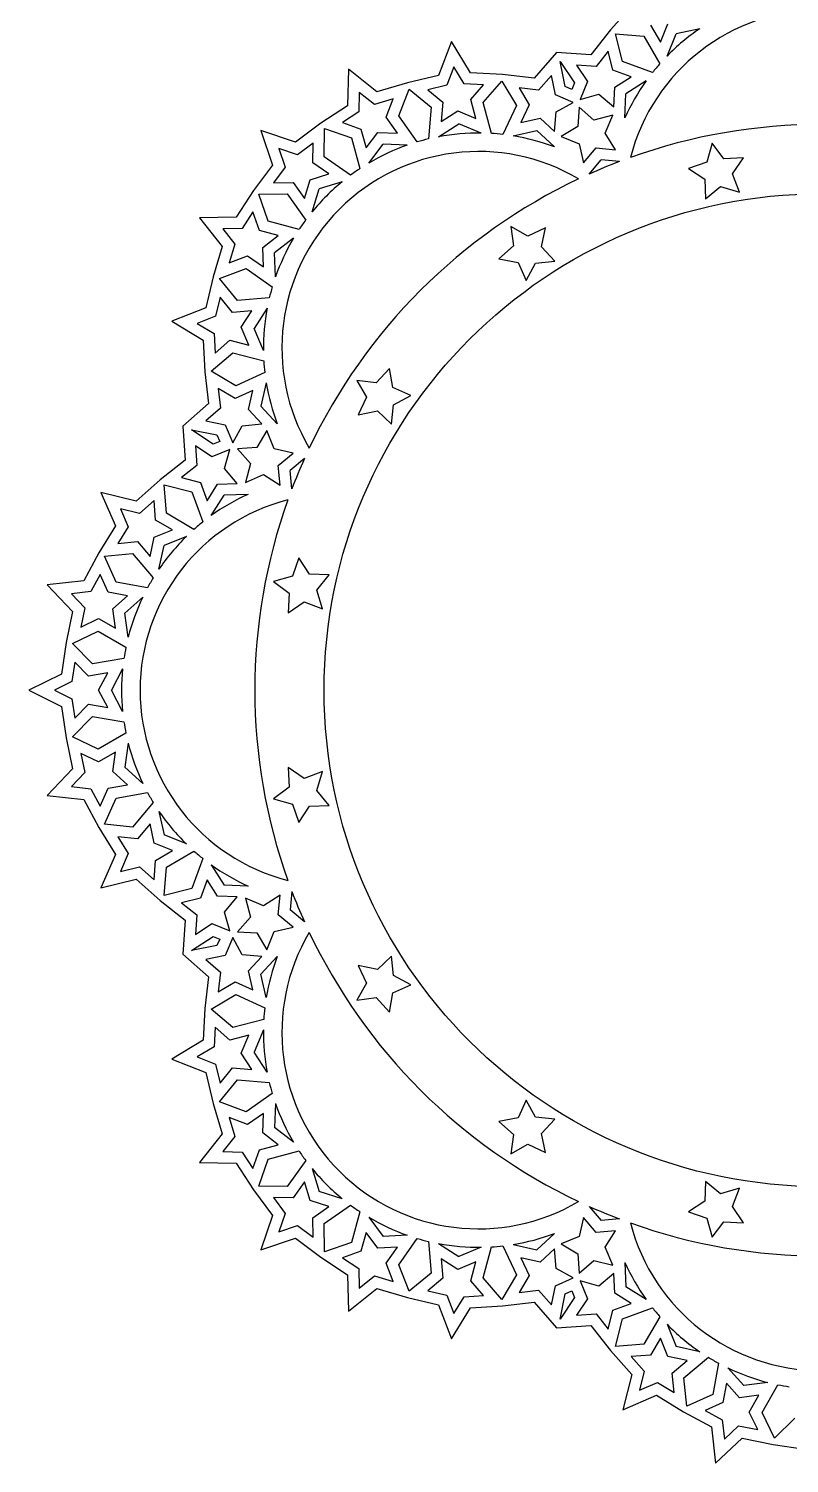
# Model space of a CAD drawing. Extents: x 129 to 581, y 103 to 417.
# Drawn here: x 409.4 to 491.7, y 183.1 to 338.4 of the extents above; entities that cross this region are included whole.
import ezdxf

# ---------------------------------------------------------------- set-up
doc = ezdxf.new("R2010")
doc.units = 0
doc.layers.get('0').update_dxf_attribs({"linetype": 'CONTINUOUS'})

msp = doc.modelspace()

# ---------------------------------------------------------------- linework, layer by layer
for p, q in [((474.658122, 340.86708), (472.366461, 338.297893)), ((476.707086, 338.793952), (477.774072, 336.965658)), ((477.774072, 336.965658), (478.576225, 338.924654)), ((455.178621, 337.035351), (453.741969, 333.344382)), ((457.234377, 333.649928), (455.178621, 337.035351)), ((472.366461, 338.297893), (470.234249, 335.594913)), ((472.905751, 337.845375), (475.971399, 337.616606)), ((473.663389, 334.866027), (472.905751, 337.845375)), ((475.971399, 337.616606), (477.715667, 334.627781)), ((478.481936, 335.451532), (479.468607, 337.861155)), ((482.012956, 338.41441), (479.468607, 337.861155)), ((466.535386, 335.836202), (464.090512, 333.050094)), ((470.234249, 335.594913), (466.535386, 335.836202)), ((472.109974, 335.988643), (470.798922, 334.326638)), ((472.631681, 333.937073), (472.109974, 335.988643)), ((444.004493, 334.041252), (443.916867, 330.081512)), ((447.094154, 331.563105), (444.004493, 334.041252)), ((455.420618, 334.269316), (454.652776, 332.296619)), ((456.519349, 332.459923), (455.420618, 334.269316)), ((466.931444, 334.880033), (468.481375, 332.558846)), ((467.476805, 332.14274), (466.931444, 334.880033)), ((468.686546, 334.464435), (469.86207, 332.703963)), ((470.798922, 334.326638), (468.686546, 334.464435)), ((474.617479, 333.203777), (472.631681, 333.937073)), ((476.909696, 333.667262), (473.663389, 334.866027)), ((450.391125, 332.554271), (447.094154, 331.563105)), ((453.741969, 333.344382), (450.391125, 332.554271)), ((458.632773, 332.339259), (456.519349, 332.459923)), ((460.671515, 333.453688), (457.234377, 333.649928)), ((458.604182, 330.42287), (460.610158, 332.752374)), ((460.610158, 332.752374), (462.181144, 330.109926)), ((464.090512, 333.050094), (460.671515, 333.453688)), ((465.984272, 333.345116), (464.588034, 331.754004)), ((466.397893, 331.269054), (465.984272, 333.345116)), ((468.481375, 332.558846), (468.192795, 331.834864)), ((469.86207, 332.703963), (469.078257, 330.737556)), ((472.827536, 332.073634), (474.617479, 333.203777)), ((476.231521, 332.769592), (474.029839, 331.379484)), ((445.177934, 331.524798), (445.131102, 329.408451)), ((446.829254, 330.200312), (445.177934, 331.524798)), ((448.856492, 330.809759), (446.829254, 330.200312)), ((448.107117, 328.829972), (448.856492, 330.809759)), ((449.485069, 328.999163), (450.573332, 331.874266)), ((450.573332, 331.874266), (452.953347, 329.928486)), ((454.652776, 332.296619), (452.592413, 331.810796)), ((452.592413, 331.810796), (454.231284, 330.470938)), ((457.251464, 330.735169), (458.632773, 332.339259)), ((464.588034, 331.754004), (462.485765, 332.002166)), ((462.485765, 332.002166), (463.567542, 330.182584)), ((468.342592, 330.432834), (466.397893, 331.269054)), ((468.192795, 331.834864), (467.476805, 332.14274)), ((469.078257, 330.737556), (471.115822, 331.31153)), ((471.115822, 331.31153), (472.743775, 329.958426)), ((472.743775, 329.958426), (472.827536, 332.073634)), ((473.926811, 328.777717), (474.029839, 331.379484)), ((443.916867, 330.081512), (441.038338, 328.192994)), ((445.131102, 329.408451), (443.361155, 328.247241)), ((452.953347, 329.928486), (452.667849, 326.479712)), ((454.231284, 330.470938), (454.056642, 328.361289)), ((454.056642, 328.361289), (455.837362, 329.505909)), ((455.837362, 329.505909), (457.78979, 328.687897)), ((457.78979, 328.687897), (457.251464, 330.735169)), ((459.484216, 327.076067), (458.604182, 330.42287)), ((462.181144, 330.109926), (460.733314, 326.966785)), ((463.567542, 330.182584), (462.68189, 328.259894)), ((466.301607, 327.289993), (466.495955, 329.397918)), ((466.495955, 329.397918), (468.342592, 330.432834)), ((468.983843, 329.925105), (468.844741, 327.812816)), ((470.575817, 328.529851), (468.983843, 329.925105)), ((441.038338, 328.192994), (438.279197, 326.133973)), ((443.361155, 328.247241), (445.359449, 327.548713)), ((449.313186, 327.090284), (448.107117, 328.829972)), ((451.456704, 326.155187), (449.485069, 328.999163)), ((453.768023, 326.714976), (455.95836, 328.122892)), ((458.359903, 327.116713), (455.95836, 328.122892)), ((462.68189, 328.259894), (464.746702, 328.726443)), ((464.746702, 328.726443), (466.301607, 327.289993)), ((468.844741, 327.812816), (467.025827, 326.729915)), ((472.627709, 329.05029), (470.575817, 328.529851)), ((471.79269, 327.105075), (472.627709, 329.05029)), ((438.279197, 326.133973), (434.528289, 327.405943)), ((434.528289, 327.405943), (435.800258, 323.655034)), ((441.402842, 324.542397), (441.442132, 327.616317)), ((441.442132, 327.616317), (444.34411, 326.601895)), ((444.34411, 326.601895), (445.255379, 323.263462)), ((445.359449, 327.548713), (445.916881, 325.506561)), ((445.916881, 325.506561), (447.198727, 327.191194)), ((447.198727, 327.191194), (449.313186, 327.090284)), ((461.847604, 326.811579), (464.387383, 327.385448)), ((466.299962, 325.618573), (464.387383, 327.385448)), ((467.025827, 326.729915), (468.99175, 325.944888)), ((472.921727, 325.314435), (471.79269, 327.105075)), ((436.491641, 325.44259), (437.171466, 323.437857)), ((438.496375, 324.762765), (436.491641, 325.44259)), ((440.192912, 326.028814), (438.496375, 324.762765)), ((440.165857, 323.912121), (440.192912, 326.028814)), ((446.20874, 323.860819), (447.785448, 325.932967)), ((450.386294, 325.808844), (447.785448, 325.932967)), ((468.99175, 325.944888), (469.459574, 323.880364)), ((469.459574, 323.880364), (470.813683, 325.50748)), ((470.813683, 325.50748), (472.921727, 325.314435)), ((483.350391, 326.019957), (482.801874, 323.975391)), ((484.639576, 324.340933), (483.350391, 326.019957)), ((435.800258, 323.655034), (433.741237, 320.895893)), ((437.171466, 323.437857), (435.905418, 321.741319)), ((441.8942, 322.689849), (440.165857, 323.912121)), ((444.22827, 322.544272), (441.402842, 324.542397)), ((470.063058, 322.684504), (471.344962, 324.224858)), ((473.3406, 324.042106), (471.344962, 324.224858)), ((482.801874, 323.975391), (480.806648, 323.268151)), ((480.806648, 323.268151), (482.581644, 322.114675)), ((486.753574, 324.451068), (484.639576, 324.340933)), ((485.555107, 322.706134), (486.753574, 324.451068)), ((435.905418, 321.741319), (438.02211, 321.768374)), ((438.02211, 321.768374), (439.244382, 320.040032)), ((439.244382, 320.040032), (439.872745, 322.061486)), ((439.872745, 322.061486), (441.8942, 322.689849)), ((443.340869, 321.852714), (440.854422, 321.07981)), ((482.581644, 322.114675), (482.637711, 319.998553)), ((486.313113, 320.729636), (485.555107, 322.706134)), ((433.741237, 320.895893), (431.852719, 318.017364)), ((434.317915, 320.4921), (437.391835, 320.53139)), ((435.332337, 317.590121), (434.317915, 320.4921)), ((437.391835, 320.53139), (439.389959, 317.705961)), ((440.081517, 318.593362), (440.854422, 321.07981)), ((482.637711, 319.998553), (484.283236, 321.330231)), ((484.283236, 321.330231), (486.313113, 320.729636)), ((433.68699, 318.573076), (432.525781, 316.80313)), ((434.385518, 316.574783), (433.68699, 318.573076)), ((431.852719, 318.017364), (427.892979, 317.929739)), ((427.892979, 317.929739), (430.371126, 314.840077)), ((438.67077, 316.678852), (435.332337, 317.590121)), ((463.420102, 315.947198), (461.586516, 317.005064)), ((461.586516, 317.005064), (461.862174, 314.906224)), ((465.331034, 316.857942), (463.420102, 315.947198)), ((464.891553, 314.787199), (465.331034, 316.857942)), ((432.525781, 316.80313), (430.409434, 316.756297)), ((430.409434, 316.756297), (431.733919, 315.104977)), ((436.427671, 316.01735), (434.385518, 316.574783)), ((434.743038, 314.735504), (436.427671, 316.01735)), ((438.073412, 315.725491), (436.001265, 314.148783)), ((430.371126, 314.840077), (429.379961, 311.543106)), ((431.733919, 315.104977), (431.124473, 313.07774)), ((431.124473, 313.07774), (433.104259, 313.827115)), ((433.104259, 313.827115), (434.843948, 312.621046)), ((434.843948, 312.621046), (434.743038, 314.735504)), ((436.125387, 311.547938), (436.001265, 314.148783)), ((461.862174, 314.906224), (460.289474, 313.489279)), ((466.348232, 313.25123), (464.891553, 314.787199)), ((430.059966, 311.360899), (432.935068, 312.449163)), ((432.935068, 312.449163), (435.779044, 310.477527)), ((460.289474, 313.489279), (462.370773, 313.102868)), ((462.370773, 313.102868), (463.232377, 311.169282)), ((463.232377, 311.169282), (464.243032, 313.029307)), ((464.243032, 313.029307), (466.348232, 313.25123)), ((429.379961, 311.543106), (428.589849, 308.192263)), ((432.005746, 308.980884), (430.059966, 311.360899)), ((430.123436, 309.341818), (429.637613, 307.281456)), ((431.463294, 307.702947), (430.123436, 309.341818)), ((435.454519, 309.266383), (432.005746, 308.980884)), ((428.589849, 308.192263), (424.898881, 306.755611)), ((433.572943, 307.87759), (431.463294, 307.702947)), ((432.428323, 306.09687), (433.572943, 307.87759)), ((435.219256, 308.166208), (433.81134, 305.975871)), ((424.898881, 306.755611), (428.284303, 304.699855)), ((429.637613, 307.281456), (427.664915, 306.513614)), ((427.664915, 306.513614), (429.474309, 305.414882)), ((433.246334, 304.144442), (432.428323, 306.09687)), ((434.817518, 303.574329), (433.81134, 305.975871)), ((428.284303, 304.699855), (428.480543, 301.262716)), ((429.474309, 305.414882), (429.594973, 303.301459)), ((429.594973, 303.301459), (431.199062, 304.682768)), ((431.199062, 304.682768), (433.246334, 304.144442)), ((429.181857, 301.324074), (431.511362, 303.330049)), ((431.511362, 303.330049), (434.858164, 302.450015)), ((431.824305, 299.753087), (429.181857, 301.324074)), ((448.444952, 301.644757), (447.028007, 300.072057)), ((448.831363, 299.563458), (448.444952, 301.644757)), ((428.480543, 301.262716), (428.884137, 297.84372)), ((434.967446, 301.200918), (431.824305, 299.753087)), ((435.122652, 300.086627), (434.548784, 297.546848)), ((447.028007, 300.072057), (444.929167, 300.347716)), ((444.929167, 300.347716), (445.987033, 298.51413)), ((429.932066, 299.448466), (430.180227, 297.346197)), ((431.751647, 298.36669), (429.932066, 299.448466)), ((433.674338, 299.252342), (431.751647, 298.36669)), ((433.207789, 297.18753), (433.674338, 299.252342)), ((445.987033, 298.51413), (445.07629, 296.603197)), ((450.76495, 298.701855), (448.831363, 299.563458)), ((448.904925, 297.691199), (450.76495, 298.701855)), ((428.884137, 297.84372), (426.098029, 295.398845)), ((430.180227, 297.346197), (428.589115, 295.94996)), ((434.644238, 295.632624), (433.207789, 297.18753)), ((436.315658, 295.634269), (434.548784, 297.546848)), ((445.07629, 296.603197), (447.147032, 297.042678)), ((447.147032, 297.042678), (448.683002, 295.585999)), ((448.683002, 295.585999), (448.904925, 297.691199)), ((426.098029, 295.398845), (426.339318, 291.699982)), ((428.589115, 295.94996), (430.665177, 295.536338)), ((430.665177, 295.536338), (431.501398, 293.59164)), ((431.501398, 293.59164), (432.536313, 295.438276)), ((432.536313, 295.438276), (434.644238, 295.632624)), ((427.054198, 295.002787), (429.791492, 294.457427)), ((429.375385, 293.452856), (427.054198, 295.002787)), ((430.099367, 293.741437), (429.375385, 293.452856)), ((429.791492, 294.457427), (430.099367, 293.741437)), ((435.204316, 294.908404), (434.121416, 293.089491)), ((435.989344, 292.942482), (435.204316, 294.908404)), ((427.469796, 293.247685), (427.607593, 291.13531)), ((429.230268, 292.072162), (427.469796, 293.247685)), ((431.196675, 292.855974), (429.230268, 292.072162)), ((430.622702, 290.818409), (431.196675, 292.855974)), ((434.121416, 293.089491), (432.009126, 292.950389)), ((432.009126, 292.950389), (433.404381, 291.358414)), ((438.053867, 292.474657), (435.989344, 292.942482)), ((436.426751, 291.120549), (438.053867, 292.474657)), ((426.339318, 291.699982), (423.636338, 289.56777)), ((427.607593, 291.13531), (425.945588, 289.824258)), ((431.975805, 289.190456), (430.622702, 290.818409)), ((433.404381, 291.358414), (432.883941, 289.306522)), ((436.619797, 289.012504), (436.426751, 291.120549)), ((439.249727, 291.871173), (437.709373, 290.589269)), ((437.892125, 288.593632), (437.709373, 290.589269)), ((423.636338, 289.56777), (421.067152, 287.276109)), ((424.317625, 285.962833), (424.088856, 289.02848)), ((424.088856, 289.02848), (427.068204, 288.270843)), ((425.945588, 289.824258), (427.997158, 289.302551)), ((427.997158, 289.302551), (428.730455, 287.316753)), ((428.730455, 287.316753), (429.860598, 289.106695)), ((429.860598, 289.106695), (431.975805, 289.190456)), ((432.883941, 289.306522), (434.829156, 290.141541)), ((434.829156, 290.141541), (436.619797, 289.012504)), ((417.219657, 288.216326), (418.8137, 284.59055)), ((421.067152, 287.276109), (417.219657, 288.216326)), ((422.98275, 287.338141), (421.403012, 285.929048)), ((423.14028, 285.227146), (422.98275, 287.338141)), ((427.068204, 288.270843), (428.266969, 285.024536)), ((429.164639, 285.702711), (430.554748, 287.904392)), ((433.156514, 288.007421), (430.554748, 287.904392)), ((421.403012, 285.929048), (419.346657, 286.431561)), ((419.346657, 286.431561), (420.198618, 284.493707)), ((427.30645, 284.218564), (424.317625, 285.962833)), ((418.8137, 284.59055), (417.002989, 281.662453)), ((420.198618, 284.493707), (419.085251, 282.693282)), ((424.968574, 284.16016), (423.14028, 285.227146)), ((419.085251, 282.693282), (421.19153, 282.904716)), ((421.19153, 282.904716), (422.559786, 281.289479)), ((422.559786, 281.289479), (423.009577, 283.358006)), ((423.009577, 283.358006), (424.968574, 284.16016)), ((426.482699, 283.452296), (424.073077, 282.465624)), ((417.002989, 281.662453), (415.372538, 278.630283)), ((417.612665, 281.310456), (420.671464, 281.617507)), ((418.876151, 278.507934), (417.612665, 281.310456)), ((420.671464, 281.617507), (422.908237, 278.976978)), ((423.519821, 279.921275), (424.073077, 282.465624)), ((438.666081, 281.127583), (437.95884, 279.132357)), ((439.819556, 279.352587), (438.666081, 281.127583)), ((415.372538, 278.630283), (411.435503, 278.197876)), ((411.435503, 278.197876), (414.173501, 275.335957)), ((417.151395, 279.343747), (416.148866, 277.47933)), ((418.021428, 277.413938), (417.151395, 279.343747)), ((422.281302, 277.891096), (418.876151, 278.507934)), ((437.95884, 279.132357), (435.914275, 278.58384)), ((435.914275, 278.58384), (437.593299, 277.294656)), ((441.935679, 279.296521), (439.819556, 279.352587)), ((440.604001, 277.650996), (441.935679, 279.296521)), ((416.148866, 277.47933), (414.044654, 277.248223)), ((414.044654, 277.248223), (415.508021, 275.718624)), ((420.104393, 277.036612), (418.021428, 277.413938)), ((418.537891, 275.612819), (420.104393, 277.036612)), ((421.769309, 276.8893), (419.842466, 275.137992)), ((437.593299, 277.294656), (437.483163, 275.180658)), ((441.204596, 275.621118), (440.604001, 277.650996)), ((414.173501, 275.335957), (413.473458, 271.965146)), ((415.508021, 275.718624), (415.077579, 273.645984)), ((418.822704, 273.515201), (418.537891, 275.612819)), ((420.192795, 272.557862), (419.842466, 275.137992)), ((437.483163, 275.180658), (439.228098, 276.379124)), ((439.228098, 276.379124), (441.204596, 275.621118)), ((415.077579, 273.645984), (416.98452, 274.565057)), ((416.98452, 274.565057), (418.822704, 273.515201)), ((413.473458, 271.965146), (412.978398, 268.55819)), ((414.166756, 271.842898), (416.936069, 273.177602)), ((416.312563, 269.641526), (414.166756, 271.842898)), ((416.936069, 273.177602), (419.941062, 271.461338)), ((414.405958, 269.837033), (414.101557, 267.742168)), ((415.883555, 268.321174), (414.405958, 269.837033)), ((417.969955, 268.67902), (415.883555, 268.321174)), ((419.72333, 270.226518), (416.312563, 269.641526)), ((416.98489, 266.805316), (417.969955, 268.67902)), ((419.584848, 269.110026), (418.37319, 266.805316)), ((412.978398, 268.55819), (409.426687, 266.805316)), ((414.101557, 267.742168), (412.203287, 266.805316)), ((409.426687, 266.805316), (412.978398, 265.052442)), ((412.203287, 266.805316), (414.101557, 265.868464)), ((414.101557, 265.868464), (414.405958, 263.7736)), ((417.969955, 264.931612), (416.98489, 266.805316)), ((419.584848, 264.500606), (418.37319, 266.805316)), ((412.978398, 265.052442), (413.473458, 261.645487)), ((414.405958, 263.7736), (415.883555, 265.289458)), ((415.883555, 265.289458), (417.969955, 264.931612)), ((414.166756, 261.767734), (416.312563, 263.969106)), ((416.312563, 263.969106), (419.72333, 263.384114)), ((413.473458, 261.645487), (414.173501, 258.274675)), ((416.936069, 260.43303), (414.166756, 261.767734)), ((419.941062, 262.149294), (416.936069, 260.43303)), ((420.192795, 261.05277), (419.842466, 258.47264)), ((415.077579, 259.964648), (415.508021, 257.892008)), ((416.98452, 259.045575), (415.077579, 259.964648)), ((418.822704, 260.095431), (416.98452, 259.045575)), ((418.537891, 257.997813), (418.822704, 260.095431)), ((414.173501, 258.274675), (411.435503, 255.412756)), ((415.508021, 257.892008), (414.044654, 256.362409)), ((420.104393, 256.57402), (418.537891, 257.997813)), ((421.769309, 256.721332), (419.842466, 258.47264)), ((439.228098, 257.231508), (437.483163, 258.429974)), ((437.483163, 258.429974), (437.593299, 256.315976)), ((441.204596, 257.989514), (439.228098, 257.231508)), ((440.604001, 255.959636), (441.204596, 257.989514)), ((414.044654, 256.362409), (416.148866, 256.131302)), ((418.021428, 256.196694), (420.104393, 256.57402)), ((437.593299, 256.315976), (435.914275, 255.026792)), ((411.435503, 255.412756), (415.372538, 254.980349)), ((415.372538, 254.980349), (417.002989, 251.948179)), ((416.148866, 256.131302), (417.151395, 254.266885)), ((417.151395, 254.266885), (418.021428, 256.196694)), ((417.612665, 252.300176), (418.876151, 255.102698)), ((418.876151, 255.102698), (422.281302, 255.719536)), ((435.914275, 255.026792), (437.95884, 254.478275)), ((441.935679, 254.314112), (440.604001, 255.959636)), ((422.908237, 254.633654), (420.671464, 251.993125)), ((423.519821, 253.689357), (424.073077, 251.145008)), ((437.95884, 254.478275), (438.666081, 252.483049)), ((438.666081, 252.483049), (439.819556, 254.258045)), ((439.819556, 254.258045), (441.935679, 254.314112)), ((417.002989, 251.948179), (418.8137, 249.020082)), ((420.671464, 251.993125), (417.612665, 252.300176)), ((422.559786, 252.321153), (421.19153, 250.705916)), ((423.009577, 250.252626), (422.559786, 252.321153)), ((421.19153, 250.705916), (419.085251, 250.91735)), ((419.085251, 250.91735), (420.198618, 249.116925)), ((424.968574, 249.450473), (423.009577, 250.252626)), ((426.482699, 250.158336), (424.073077, 251.145008)), ((418.8137, 249.020082), (417.219657, 245.394306)), ((420.198618, 249.116925), (419.346657, 247.179071)), ((423.14028, 248.383486), (424.968574, 249.450473)), ((424.317625, 247.647799), (427.30645, 249.392068)), ((428.266969, 248.586096), (427.068204, 245.339789)), ((419.346657, 247.179071), (421.403012, 247.681584)), ((421.403012, 247.681584), (422.98275, 246.272491)), ((422.98275, 246.272491), (423.14028, 248.383486)), ((424.088856, 244.582152), (424.317625, 247.647799)), ((429.164639, 247.907921), (430.554748, 245.70624)), ((417.219657, 245.394306), (421.067152, 246.334523)), ((421.067152, 246.334523), (423.636338, 244.042862)), ((428.730455, 246.293879), (427.997158, 244.308081)), ((429.860598, 244.503937), (428.730455, 246.293879)), ((433.156514, 245.603211), (430.554748, 245.70624)), ((423.636338, 244.042862), (426.339318, 241.91065)), ((427.068204, 245.339789), (424.088856, 244.582152)), ((427.997158, 244.308081), (425.945588, 243.786374)), ((431.975805, 244.420176), (429.860598, 244.503937)), ((430.622702, 242.792223), (431.975805, 244.420176)), ((432.883941, 244.30411), (433.404381, 242.252218)), ((434.829156, 243.469091), (432.883941, 244.30411)), ((436.619797, 244.598128), (434.829156, 243.469091)), ((436.426751, 242.490083), (436.619797, 244.598128)), ((437.892125, 245.017), (437.709373, 243.021363)), ((425.945588, 243.786374), (427.607593, 242.475322)), ((427.607593, 242.475322), (427.469796, 240.362947)), ((431.196675, 240.754658), (430.622702, 242.792223)), ((438.053867, 241.135975), (436.426751, 242.490083)), ((439.249727, 241.739459), (437.709373, 243.021363)), ((426.339318, 241.91065), (426.098029, 238.211787)), ((427.469796, 240.362947), (429.230268, 241.538471)), ((429.230268, 241.538471), (431.196675, 240.754658)), ((433.404381, 242.252218), (432.009126, 240.660243)), ((435.989344, 240.66815), (438.053867, 241.135975)), ((427.054198, 238.607845), (429.375385, 240.157776)), ((429.375385, 240.157776), (430.099367, 239.869195)), ((430.099367, 239.869195), (429.791492, 239.153205)), ((431.501398, 240.018993), (430.665177, 238.074294)), ((432.536313, 238.172356), (431.501398, 240.018993)), ((432.009126, 240.660243), (434.121416, 240.521141)), ((434.121416, 240.521141), (435.204316, 238.702228)), ((435.204316, 238.702228), (435.989344, 240.66815)), ((426.098029, 238.211787), (428.884137, 235.766912)), ((429.791492, 239.153205), (427.054198, 238.607845)), ((430.665177, 238.074294), (428.589115, 237.660672)), ((428.589115, 237.660672), (430.180227, 236.264435)), ((434.644238, 237.978008), (432.536313, 238.172356)), ((433.207789, 236.423103), (434.644238, 237.978008)), ((436.315658, 237.976363), (434.548784, 236.063784)), ((448.683002, 238.024633), (447.147032, 236.567954)), ((448.904925, 235.919433), (448.683002, 238.024633)), ((430.180227, 236.264435), (429.932066, 234.162166)), ((433.674338, 234.35829), (433.207789, 236.423103)), ((435.122652, 233.524005), (434.548784, 236.063784)), ((445.07629, 237.007435), (445.987033, 235.096502)), ((447.147032, 236.567954), (445.07629, 237.007435)), ((428.884137, 235.766912), (428.480543, 232.347916)), ((429.932066, 234.162166), (431.751647, 235.243943)), ((431.751647, 235.243943), (433.674338, 234.35829)), ((445.987033, 235.096502), (444.929167, 233.262917)), ((448.831363, 234.047174), (450.76495, 234.908778)), ((450.76495, 234.908778), (448.904925, 235.919433)), ((429.181857, 232.286559), (431.824305, 233.857545)), ((431.824305, 233.857545), (434.967446, 232.409714)), ((444.929167, 233.262917), (447.028007, 233.538575)), ((447.028007, 233.538575), (448.444952, 231.965875)), ((448.444952, 231.965875), (448.831363, 234.047174)), ((428.480543, 232.347916), (428.284303, 228.910778)), ((431.511362, 230.280583), (429.181857, 232.286559)), ((429.594973, 230.309173), (429.474309, 228.19575)), ((431.199062, 228.927865), (429.594973, 230.309173)), ((434.858164, 231.160617), (431.511362, 230.280583)), ((434.817518, 230.036303), (433.81134, 227.634761)), ((428.284303, 228.910778), (424.898881, 226.855021)), ((433.246334, 229.46619), (431.199062, 228.927865)), ((432.428323, 227.513762), (433.246334, 229.46619)), ((424.898881, 226.855021), (428.589849, 225.418369)), ((429.474309, 228.19575), (427.664915, 227.097018)), ((427.664915, 227.097018), (429.637613, 226.329176)), ((433.572943, 225.733042), (432.428323, 227.513762)), ((435.219256, 225.444424), (433.81134, 227.634761)), ((428.589849, 225.418369), (429.379961, 222.067526)), ((429.637613, 226.329176), (430.123436, 224.268814)), ((430.123436, 224.268814), (431.463294, 225.907685)), ((431.463294, 225.907685), (433.572943, 225.733042)), ((430.059966, 222.249733), (432.005746, 224.629748)), ((432.005746, 224.629748), (435.454519, 224.344249)), ((432.935068, 221.161469), (430.059966, 222.249733)), ((435.779044, 223.133105), (432.935068, 221.161469)), ((463.232377, 222.44135), (462.370773, 220.507764)), ((464.243032, 220.581325), (463.232377, 222.44135)), ((429.379961, 222.067526), (430.371126, 218.770555)), ((431.124473, 220.532892), (431.733919, 218.505655)), ((433.104259, 219.783518), (431.124473, 220.532892)), ((434.843948, 220.989586), (433.104259, 219.783518)), ((434.743038, 218.875128), (434.843948, 220.989586)), ((436.125387, 222.062694), (436.001265, 219.461849)), ((466.348232, 220.359402), (464.243032, 220.581325)), ((438.073412, 217.885141), (436.001265, 219.461849)), ((462.370773, 220.507764), (460.289474, 220.121353)), ((460.289474, 220.121353), (461.862174, 218.704408)), ((464.891553, 218.823433), (466.348232, 220.359402)), ((430.371126, 218.770555), (427.892979, 215.680893)), ((431.733919, 218.505655), (430.409434, 216.854335)), ((434.385518, 217.035849), (436.427671, 217.593282)), ((436.427671, 217.593282), (434.743038, 218.875128)), ((461.862174, 218.704408), (461.586516, 216.605568)), ((461.586516, 216.605568), (463.420102, 217.663434)), ((463.420102, 217.663434), (465.331034, 216.75269)), ((465.331034, 216.75269), (464.891553, 218.823433)), ((430.409434, 216.854335), (432.525781, 216.807502)), ((432.525781, 216.807502), (433.68699, 215.037556)), ((433.68699, 215.037556), (434.385518, 217.035849)), ((434.317915, 213.118532), (435.332337, 216.020511)), ((435.332337, 216.020511), (438.67077, 216.93178)), ((439.389959, 215.904671), (437.391835, 213.079242)), ((427.892979, 215.680893), (431.852719, 215.593268)), ((431.852719, 215.593268), (433.741237, 212.714739)), ((440.081517, 215.01727), (440.854422, 212.530822)), ((437.391835, 213.079242), (434.317915, 213.118532)), ((439.244382, 213.5706), (438.02211, 211.842258)), ((439.872745, 211.549146), (439.244382, 213.5706)), ((482.637711, 213.612079), (482.581644, 211.495957)), ((484.283236, 212.280401), (482.637711, 213.612079)), ((486.313113, 212.880996), (484.283236, 212.280401)), ((485.555107, 210.904498), (486.313113, 212.880996)), ((433.741237, 212.714739), (435.800258, 209.955598)), ((435.905418, 211.869313), (437.171466, 210.172776)), ((438.02211, 211.842258), (435.905418, 211.869313)), ((441.8942, 210.920783), (439.872745, 211.549146)), ((443.340869, 211.757918), (440.854422, 212.530822)), ((482.581644, 211.495957), (480.806648, 210.342481)), ((435.800258, 209.955598), (434.528289, 206.204689)), ((437.171466, 210.172776), (436.491641, 208.168042)), ((440.165857, 209.698511), (441.8942, 210.920783)), ((440.192912, 207.581818), (440.165857, 209.698511)), ((441.402842, 209.068236), (444.22827, 211.06636)), ((445.255379, 210.34717), (444.34411, 207.008737)), ((446.20874, 209.749813), (447.785448, 207.677666)), ((469.459574, 209.730268), (468.99175, 207.665744)), ((470.813683, 208.103152), (469.459574, 209.730268)), ((470.063058, 210.926128), (471.344962, 209.385774)), ((480.806648, 210.342481), (482.801874, 209.635241)), ((486.753574, 209.159564), (485.555107, 210.904498)), ((436.491641, 208.168042), (438.496375, 208.847867)), ((438.496375, 208.847867), (440.192912, 207.581818)), ((441.442132, 205.994315), (441.402842, 209.068236)), ((472.921727, 208.296197), (470.813683, 208.103152)), ((473.3406, 209.568526), (471.344962, 209.385774)), ((471.79269, 206.505557), (472.921727, 208.296197)), ((482.801874, 209.635241), (483.350391, 207.590675)), ((483.350391, 207.590675), (484.639576, 209.269699)), ((484.639576, 209.269699), (486.753574, 209.159564)), ((434.528289, 206.204689), (438.279197, 207.476659)), ((438.279197, 207.476659), (441.038338, 205.417638)), ((444.34411, 207.008737), (441.442132, 205.994315)), ((445.916881, 208.104071), (445.359449, 206.061919)), ((447.198727, 206.419438), (445.916881, 208.104071)), ((450.386294, 207.801788), (447.785448, 207.677666)), ((449.485069, 204.611469), (451.456704, 207.455445)), ((452.667849, 207.13092), (452.953347, 203.682146)), ((453.768023, 206.895656), (455.95836, 205.48774)), ((460.733314, 206.643847), (462.181144, 203.500706)), ((461.847604, 206.799053), (464.387383, 206.225184)), ((466.299962, 207.992059), (464.387383, 206.225184)), ((468.99175, 207.665744), (467.025827, 206.880717)), ((467.025827, 206.880717), (468.844741, 205.797817)), ((441.038338, 205.417638), (443.916867, 203.52912)), ((445.359449, 206.061919), (443.361155, 205.363391)), ((443.361155, 205.363391), (445.131102, 204.202181)), ((449.313186, 206.520348), (447.198727, 206.419438)), ((448.107117, 204.78066), (449.313186, 206.520348)), ((455.837362, 204.104723), (454.056642, 205.249343)), ((454.056642, 205.249343), (454.231284, 203.139694)), ((458.359903, 206.493919), (455.95836, 205.48774)), ((458.604182, 203.187762), (459.484216, 206.534565)), ((464.746702, 204.884189), (462.68189, 205.350738)), ((462.68189, 205.350738), (463.567542, 203.428048)), ((466.301607, 206.320639), (464.746702, 204.884189)), ((466.495955, 204.212714), (466.301607, 206.320639)), ((468.844741, 205.797817), (468.983843, 203.685527)), ((468.983843, 203.685527), (470.575817, 205.080781)), ((470.575817, 205.080781), (472.627709, 204.560342)), ((472.627709, 204.560342), (471.79269, 206.505557)), ((443.916867, 203.52912), (444.004493, 199.56938)), ((445.131102, 204.202181), (445.177934, 202.085834)), ((448.856492, 202.800873), (448.107117, 204.78066)), ((450.573332, 201.736366), (449.485069, 204.611469)), ((452.953347, 203.682146), (450.573332, 201.736366)), ((457.78979, 204.922735), (455.837362, 204.104723)), ((457.251464, 202.875463), (457.78979, 204.922735)), ((462.181144, 203.500706), (460.610158, 200.858258)), ((468.342592, 203.177798), (466.495955, 204.212714)), ((472.743775, 203.652206), (471.115822, 202.299102)), ((472.827536, 201.536998), (472.743775, 203.652206)), ((473.926811, 204.832915), (474.029839, 202.231148)), ((444.004493, 199.56938), (447.094154, 202.047527)), ((445.177934, 202.085834), (446.829254, 203.41032)), ((446.829254, 203.41032), (448.856492, 202.800873)), ((447.094154, 202.047527), (450.391125, 201.056362)), ((454.231284, 203.139694), (452.592413, 201.799836)), ((458.632773, 201.271373), (457.251464, 202.875463)), ((460.610158, 200.858258), (458.604182, 203.187762)), ((463.567542, 203.428048), (462.485765, 201.608466)), ((465.984272, 200.265516), (466.397893, 202.341578)), ((466.397893, 202.341578), (468.342592, 203.177798)), ((469.078257, 202.873076), (469.86207, 200.906669)), ((471.115822, 202.299102), (469.078257, 202.873076)), ((476.231521, 200.84104), (474.029839, 202.231148)), ((450.391125, 201.056362), (453.741969, 200.26625)), ((452.592413, 201.799836), (454.652776, 201.314013)), ((454.652776, 201.314013), (455.420618, 199.341316)), ((455.420618, 199.341316), (456.519349, 201.150709)), ((456.519349, 201.150709), (458.632773, 201.271373)), ((460.671515, 200.156944), (464.090512, 200.560538)), ((462.485765, 201.608466), (464.588034, 201.856628)), ((464.090512, 200.560538), (466.535386, 197.77443)), ((464.588034, 201.856628), (465.984272, 200.265516)), ((466.931444, 198.730599), (467.476805, 201.467893)), ((468.481375, 201.051786), (466.931444, 198.730599)), ((467.476805, 201.467893), (468.192795, 201.775768)), ((468.192795, 201.775768), (468.481375, 201.051786)), ((469.86207, 200.906669), (468.686546, 199.146197)), ((472.631681, 199.673559), (474.617479, 200.406855)), ((474.617479, 200.406855), (472.827536, 201.536998)), ((453.741969, 200.26625), (455.178621, 196.575281)), ((455.178621, 196.575281), (457.234377, 199.960704)), ((457.234377, 199.960704), (460.671515, 200.156944)), ((468.686546, 199.146197), (470.798922, 199.283994)), ((470.798922, 199.283994), (472.109974, 197.621989)), ((472.109974, 197.621989), (472.631681, 199.673559)), ((473.663389, 198.744605), (476.909696, 199.94337)), ((477.715667, 198.982851), (475.971399, 195.994026)), ((466.535386, 197.77443), (470.234249, 198.015719)), ((470.234249, 198.015719), (472.366461, 195.312739)), ((472.905751, 195.765257), (473.663389, 198.744605)), ((478.481936, 198.1591), (479.468607, 195.749477)), ((475.971399, 195.994026), (472.905751, 195.765257)), ((477.774072, 196.644974), (476.707086, 194.816681)), ((478.576225, 194.685978), (477.774072, 196.644974)), ((482.012956, 195.196222), (479.468607, 195.749477)), ((472.366461, 195.312739), (474.658122, 192.743552)), ((476.707086, 194.816681), (474.59609, 194.659151)), ((474.59609, 194.659151), (476.005184, 193.079413)), ((480.644753, 194.236187), (478.576225, 194.685978)), ((479.029515, 192.867931), (480.644753, 194.236187)), ((480.316725, 192.347864), (482.957253, 194.584638)), ((474.658122, 192.743552), (473.717906, 188.896058)), ((476.005184, 193.079413), (475.50267, 191.023057)), ((479.240949, 190.761651), (479.029515, 192.867931)), ((484.043136, 193.957703), (483.426298, 190.552551)), ((485.044932, 193.44571), (486.796239, 191.518867)), ((475.50267, 191.023057), (477.440524, 191.875019)), ((477.440524, 191.875019), (479.240949, 190.761651)), ((480.623775, 189.289066), (480.316725, 192.347864)), ((484.897619, 191.780794), (484.520293, 189.697829)), ((486.321413, 190.214291), (484.897619, 191.780794)), ((489.37637, 191.869195), (486.796239, 191.518867)), ((488.756629, 188.612469), (490.472893, 191.617463)), ((473.717906, 188.896058), (477.343681, 190.490101)), ((477.343681, 190.490101), (480.271779, 188.67939)), ((483.426298, 190.552551), (480.623775, 189.289066)), ((484.520293, 189.697829), (482.590485, 188.827796)), ((488.41903, 190.499105), (486.321413, 190.214291)), ((487.369175, 188.66092), (488.41903, 190.499105)), ((480.271779, 188.67939), (483.303949, 187.048939)), ((482.590485, 188.827796), (484.454902, 187.825266)), ((488.288248, 186.75398), (487.369175, 188.66092)), ((490.091333, 185.843156), (488.756629, 188.612469)), ((492.292705, 187.988964), (490.091333, 185.843156)), ((483.303949, 187.048939), (483.736355, 183.111904)), ((484.454902, 187.825266), (484.686008, 185.721054)), ((484.686008, 185.721054), (486.215607, 187.184422)), ((486.215607, 187.184422), (488.288248, 186.75398)), ((483.736355, 183.111904), (486.598275, 185.849902)), ((486.598275, 185.849902), (489.969086, 185.149858)), ((489.969086, 185.149858), (493.376041, 184.654799))]:
    msp.add_line(p, q)
msp.add_circle((495.128915, 266.805316), 53.743619)
for centre, radius, start, end in [((495.128915, 319.197926), 21.26589, 14.383776, 165.616224), ((495.128915, 319.197926), 23.26589, 124.314979, 135.685021), ((495.128915, 319.197926), 23.26589, 138.455892, 141.544108), ((495.128915, 319.197926), 23.26589, 144.314979, 155.685021), ((495.128915, 266.805316), 61.243619, 70.34536, 109.65464), ((458.081745, 303.852486), 23.26589, 103.455892, 106.544108), ((458.081745, 303.852486), 23.26589, 89.314979, 100.685021), ((458.081745, 303.852486), 23.26589, 83.455892, 86.544108), ((458.081745, 303.852486), 23.26589, 69.314979, 80.685021), ((458.081745, 303.852486), 21.26589, 59.383776, 210.616224), ((458.081745, 303.852486), 23.26589, 109.314979, 120.685021), ((458.081745, 303.852486), 23.26589, 123.455892, 126.544108), ((495.128915, 266.805316), 61.243619, 110.840316, 114.159684), ((495.128915, 266.805316), 61.243619, 115.34536, 154.65464), ((458.081745, 303.852486), 23.26589, 129.314979, 140.685021), ((458.081745, 303.852486), 23.26589, 143.455892, 146.544108), ((458.081745, 303.852486), 23.26589, 149.314979, 160.685021), ((458.081745, 303.852486), 23.26589, 163.455892, 166.544108), ((458.081745, 303.852486), 23.26589, 169.314979, 180.685021), ((458.081745, 303.852486), 23.26589, 183.455892, 186.544108), ((458.081745, 303.852486), 23.26589, 189.314979, 200.685021), ((495.128915, 266.805316), 61.243619, 155.840316, 159.159684), ((442.736305, 266.805316), 21.26589, 104.383776, 255.616224), ((442.736305, 266.805316), 23.26589, 114.314979, 125.685021), ((495.128915, 266.805316), 61.243619, 160.34536, 199.65464), ((442.736305, 266.805316), 23.26589, 128.455892, 131.544108), ((442.736305, 266.805316), 23.26589, 134.314979, 145.685021), ((442.736305, 266.805316), 23.26589, 148.455892, 151.544108), ((442.736305, 266.805316), 23.26589, 154.314979, 165.685021), ((442.736305, 266.805316), 23.26589, 168.455892, 171.544108), ((442.736305, 266.805316), 23.26589, 174.314979, 185.685021), ((442.736305, 266.805316), 23.26589, 188.455892, 191.544108), ((442.736305, 266.805316), 23.26589, 194.314979, 205.685021), ((442.736305, 266.805316), 23.26589, 208.455892, 211.544108), ((442.736305, 266.805316), 23.26589, 214.314979, 225.685021), ((442.736305, 266.805316), 23.26589, 228.455892, 231.544108), ((442.736305, 266.805316), 23.26589, 234.314979, 245.685021), ((495.128915, 266.805316), 61.243619, 200.840316, 204.159684), ((458.081745, 229.758146), 21.26589, 149.383776, 300.616224), ((495.128915, 266.805316), 61.243619, 205.34536, 244.65464), ((458.081745, 229.758146), 23.26589, 159.314979, 170.685021), ((458.081745, 229.758146), 23.26589, 173.455892, 176.544108), ((458.081745, 229.758146), 23.26589, 179.314979, 190.685021), ((458.081745, 229.758146), 23.26589, 193.455892, 196.544108), ((458.081745, 229.758146), 23.26589, 199.314979, 210.685021), ((458.081745, 229.758146), 23.26589, 213.455892, 216.544108), ((458.081745, 229.758146), 23.26589, 219.314979, 230.685021), ((458.081745, 229.758146), 23.26589, 233.455892, 236.544108), ((458.081745, 229.758146), 23.26589, 239.314979, 250.685021), ((495.128915, 266.805316), 61.243619, 245.840316, 249.159684), ((495.128915, 266.805316), 61.243619, 250.34536, 289.65464), ((495.128915, 214.412706), 21.26589, 194.383776, 345.616224), ((458.081745, 229.758146), 23.26589, 253.455892, 256.544108), ((458.081745, 229.758146), 23.26589, 259.314979, 270.685021), ((458.081745, 229.758146), 23.26589, 273.455892, 276.544108), ((458.081745, 229.758146), 23.26589, 279.314979, 290.685021), ((495.128915, 214.412706), 23.26589, 204.314979, 215.685021), ((495.128915, 214.412706), 23.26589, 218.455892, 221.544108), ((495.128915, 214.412706), 23.26589, 224.314979, 235.685021), ((495.128915, 214.412706), 23.26589, 238.455892, 241.544108), ((495.128915, 214.412706), 23.26589, 244.314979, 255.685021), ((495.128915, 214.412706), 23.26589, 258.455892, 261.544108)]:
    msp.add_arc(centre, radius, start, end)

doc.saveas('drawing.dxf')
